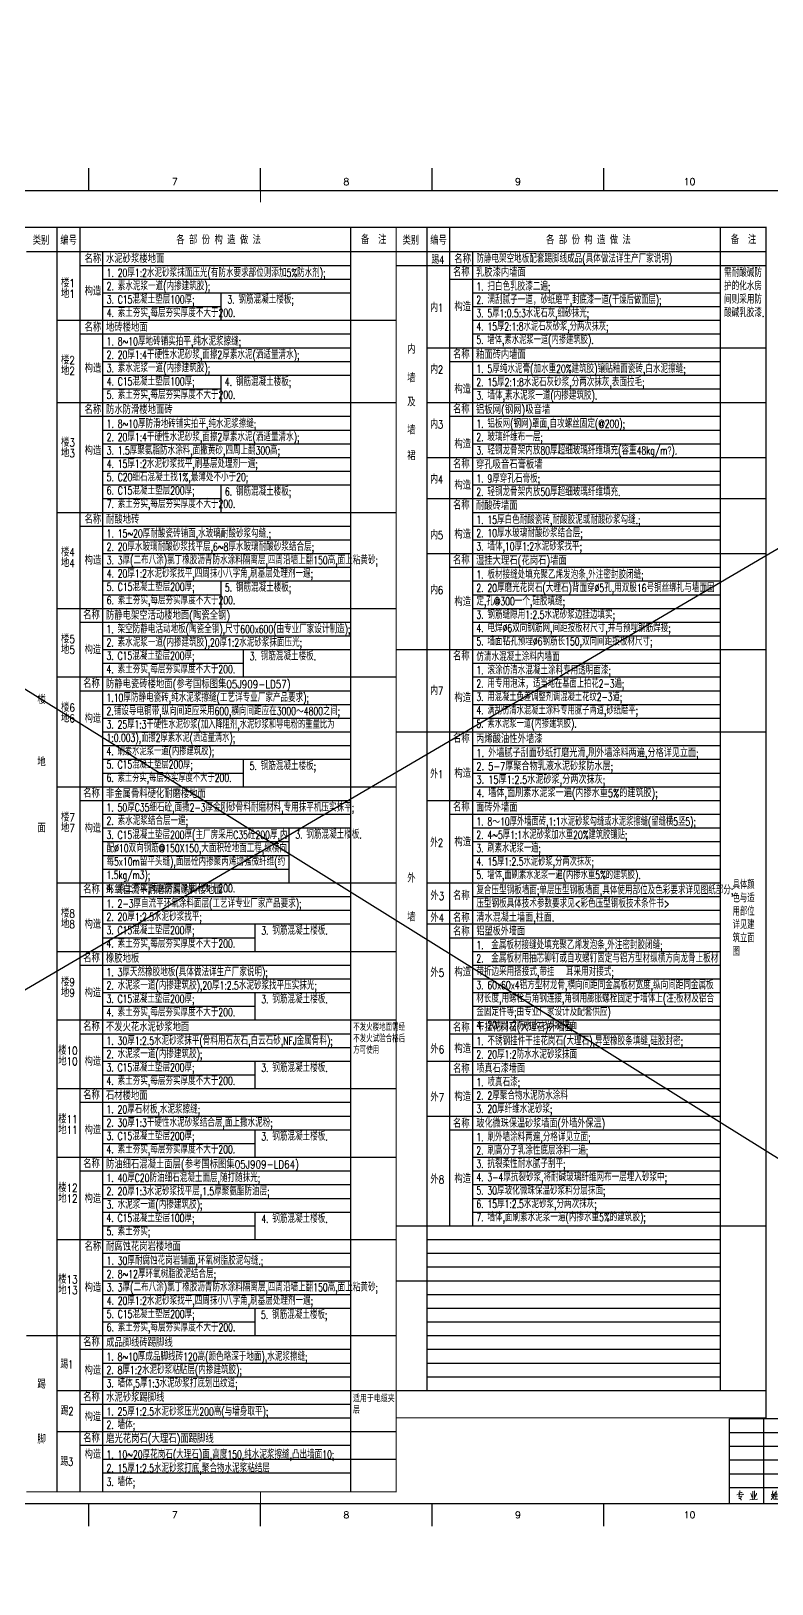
# Model space of a CAD drawing. Header units: millimetres. Extents: x 198973 to 319987, y 50799 to 202761.
# Drawn here: x 248784 to 281163, y 134851 to 202761 of the extents above; entities that cross this region are included whole.
import ezdxf
from ezdxf.enums import TextEntityAlignment as Align

# ---------------------------------------------------------------- set-up
doc = ezdxf.new("R2010")
doc.units = ezdxf.units.MM
doc.header["$LTSCALE"] = 1000
doc.layers.get('0').update_dxf_attribs({"color": 8})
for name, color, linetype in [('-人员定位', 6, 'Continuous'), ('HQ2', 8, 'Continuous'), ('PUB_TEXT', 8, 'Continuous'), ('工程做法表', 8, 'Continuous')]:
    doc.layers.add(name, color=color, linetype=linetype)
doc.styles.add('BIGFONT', font='GEDITXT', dxfattribs={"width": 0.8, "bigfont": 'DXT'})
doc.styles.add('HZ', font='geditxt.shx', dxfattribs={"width": 0.75, "bigfont": 'hzfs_1.shx'})
doc.styles.get("Standard").update_dxf_attribs({"font": 'txt', "bigfont": 'gbcbig.shx'})

# ---------------------------------------------------------------- blocks, each defined once
blk = doc.blocks.new('GEDI_WK_A11')
at = {"color": 3}
for p, q in [((450, 584), (450, 594)), ((525, 584), (525, 594)), ((600, 584), (600, 594)), ((675, 584), (675, 594)), ((450, 0), (450, 10)), ((525, 0), (525, 10)), ((600, 0), (600, 10)), ((675, 0), (675, 10))]:
    blk.add_line(p, q, dxfattribs=at)
blk.add_lwpolyline([(0, 0, 0.1, 0.1, 0), (1050, 0, 0.1, 0.1, 0), (1050, 594, 0.1, 0.1, 0), (0, 594, 0.1, 0.1, 0)], format="xyseb", close=True, dxfattribs=at)
for points in [[(525, 579, 0.5, 0.5, 0), (525, 594, 0.5, 0.5, 0)], [(525, 0, 0.5, 0.5, 0), (525, 15, 0.5, 0.5, 0)]]:
    blk.add_lwpolyline(points, format="xyseb", dxfattribs=at)
blk.add_lwpolyline([(25, 10), (1040, 10), (1040, 584), (25, 584)], close=True, dxfattribs=at)
for s, p in [('7', (487.5, 588)), ('8', (562.5, 588)), ('9', (637.5, 588)), ('10', (712.5, 588)), ('7', (487.5, 5)), ('8', (562.5, 5)), ('9', (637.5, 5)), ('10', (712.5, 5))]:
    blk.add_text(s, height=3, dxfattribs=at).set_placement(p, align=Align.MIDDLE)
blk = doc.blocks.new('GEDI_HQ2_2012')
at = {"layer": 'HQ2', "color": 2}
for p, q in [((0, 37), (-65, 37)), ((-65, 0), (-65, 37)), ((-50, 0), (-50, 37)), ((-35, 0), (-35, 37)), ((-15, 0), (-15, 37)), ((0, 0), (0, 37)), ((-65, 31), (0, 31)), ((-65, 25), (0, 25)), ((-65, 19), (0, 19)), ((-65, 13), (0, 13)), ((-65, 7), (0, 7)), ((0, 0), (0, 7)), ((-65, 0), (0, 0))]:
    blk.add_line(p, q, dxfattribs=at)
at = {"layer": 'HQ2', "color": 7, "lineweight": 0}
for points in [[(-61.84, 3.75), (-58.95, 3.96), (-59.09, 3.99), (-59.26, 3.96)], [(-61.32, 4.51), (-59.5, 4.74), (-59.61, 4.74), (-59.81, 4.67)], [(-60.48, 5.59), (-60.45, 5.32), (-60.68, 4.06), (-60.94, 2.94), (-61, 3), (-59.61, 3.24), (-59.64, 3.34), (-60.33, 1.98)], [(-60.97, 2.42), (-60.62, 2.15), (-60.39, 1.98), (-60.13, 1.81), (-59.99, 1.67), (-59.9, 1.5)], [(-56.1, 1.64), (-52.83, 1.81), (-52.98, 1.84), (-53.3, 1.77)], [(-55.7, 4.3), (-55.3, 3.17), (-55.24, 2.8)], [(-54.89, 5.32), (-54.83, 5.02), (-54.83, 1.71)], [(-54.16, 5.56), (-54.1, 5.29), (-54.16, 1.74)], [(-53.24, 4.44), (-53.3, 3.99), (-53.67, 3.34), (-54.13, 2.66)], [(-45.7, 4.4), (-45.7, 4.26), (-45.81, 3.69), (-45.9, 3.24), (-45.95, 2.94), (-46.07, 2.69), (-46.25, 2.39), (-46.42, 2.12), (-46.62, 1.84), (-46.85, 1.57)], [(-46.82, 3.96), (-45.72, 4.09)], [(-46.04, 5.53), (-46.04, 5.36), (-46.48, 3), (-46.3, 2.9), (-46.1, 2.73), (-45.92, 2.59), (-45.78, 2.42), (-45.7, 2.25)], [(-45.75, 1.81), (-43.72, 1.91), (-43.93, 1.94), (-44.27, 1.88)], [(-45.12, 4.88), (-45.12, 4.64), (-45.26, 3.99), (-45.4, 3.58), (-45.58, 3.21)], [(-45.29, 3), (-44.07, 3.17), (-44.22, 3.17), (-44.36, 3.11)], [(-45.17, 3.96), (-44.02, 4.06), (-44.1, 4.09), (-44.27, 4.06)], [(-44.71, 5.53), (-44.68, 5.32), (-44.74, 1.88)], [(-39.56, 4.64), (-39.47, 4.61), (-38.17, 4.84), (-38.25, 4.91), (-38.49, 4.57), (-38.74, 4.2), (-39.01, 3.89), (-39.3, 3.58), (-39.62, 3.27), (-39.96, 2.97), (-40.34, 2.69), (-40.4, 2.66), (-40.63, 2.52), (-40.86, 2.36)], [(-39.15, 5.7), (-39.18, 5.46), (-39.53, 4.91), (-39.73, 4.57), (-39.96, 4.26), (-40.25, 3.92), (-40.54, 3.69)], [(-39.88, 4.26), (-39.82, 4.23), (-39.5, 3.92), (-39.47, 3.75), (-39.59, 3.99)], [(-39.73, 3.04), (-39.67, 2.94), (-39.62, 2.08), (-39.59, 1.98), (-39.59, 1.37), (-39.62, 1.64), (-39.62, 1.74), (-38.19, 1.91), (-38.22, 1.91), (-38.37, 1.91), (-38.22, 3.17), (-38.17, 3.11), (-38.25, 3.07), (-39.64, 2.87)], [(-27.95, 4.37), (-27.98, 4.2), (-28.44, 3.58), (-28.47, 3.51), (-28.7, 3.21), (-29.11, 2.83), (-29.31, 2.66), (-29.51, 2.49)], [(-28.5, 5.49), (-28.53, 5.26), (-28.76, 4.74), (-28.96, 4.33), (-29.2, 3.99)], [(-28.99, 1.61), (-26.79, 1.77), (-26.93, 1.77), (-27.25, 1.74)], [(-28.73, 4.81), (-27.89, 4.91)], [(-28.62, 2.66), (-28.47, 2.22), (-28.47, 2.01), (-28.5, 2.29)], [(-28.53, 4.78), (-28.33, 4.26)], [(-27.57, 3.27), (-28.5, 3.14)], [(-28.07, 2.94), (-27.95, 2.42), (-28.01, 2.15), (-28.01, 2.52)], [(-28.01, 4.13), (-26.85, 2.83), (-26.38, 2.83), (-26.85, 2.87), (-27.08, 3.11)], [(-27.43, 5.49), (-27.4, 5.32), (-27.75, 4.37)], [(-27.34, 2.9), (-27.34, 2.66), (-27.69, 1.71)], [(-27.6, 4.71), (-26.56, 4.88)], [(-27.28, 4.67), (-27.02, 4.13)], [(-22.07, 4.64), (-21.98, 4.61), (-20.68, 4.84), (-20.76, 4.91), (-20.99, 4.57), (-21.26, 4.2), (-21.52, 3.89), (-21.81, 3.58), (-22.12, 3.27), (-22.47, 2.97), (-22.85, 2.69), (-22.91, 2.66), (-23.14, 2.52), (-23.37, 2.36)], [(-21.66, 5.7), (-21.69, 5.46), (-22.04, 4.91), (-22.24, 4.57), (-22.47, 4.26), (-22.76, 3.92), (-23.05, 3.69)], [(-22.39, 4.26), (-22.33, 4.23), (-22.01, 3.92), (-21.98, 3.75), (-22.1, 3.99)], [(-22.24, 3.04), (-22.18, 2.94), (-22.12, 2.08), (-22.1, 1.98), (-22.1, 1.37), (-22.12, 1.64), (-22.12, 1.74), (-20.71, 1.91), (-20.74, 1.91), (-20.88, 1.91), (-20.74, 3.17), (-20.68, 3.11), (-20.76, 3.07), (-22.15, 2.87)], [(-11.41, 5.19), (-11.35, 4.84), (-11.32, 4.09), (-11.29, 3.31), (-11.29, 3.21), (-11.29, 2.66), (-11.29, 1.94), (-11.29, 2.18), (-10.17, 2.39), (-9.93, 2.15), (-9.87, 2.46), (-9.87, 2.87), (-9.84, 3.65), (-9.82, 4.47), (-9.82, 5.15), (-9.79, 5.05), (-11.32, 4.81)], [(-11.29, 3.58), (-10.17, 3.79), (-10.28, 3.82), (-10.54, 3.69)], [(-6.17, 2.63), (-4.37, 2.9), (-4.46, 2.94), (-4.57, 2.83)], [(-5.5, 2.42), (-5.53, 2.25), (-5.76, 1.91), (-5.97, 1.67), (-6.17, 1.5)], [(-6.08, 4.57), (-4.37, 4.78)], [(-5.62, 5.49), (-5.56, 5.29), (-5.56, 2.73)], [(-5.53, 3.99), (-5.01, 4.09)], [(-5.5, 3.41), (-5.04, 3.51)], [(-5.04, 2.52), (-4.72, 2.12), (-4.72, 1.94), (-4.83, 2.25)], [(-4.8, 5.7), (-4.75, 5.49), (-4.83, 2.83)], [(-4.14, 5.22), (-4.05, 4.84), (-4.05, 4.09), (-4.08, 3.27), (-4.14, 2.76), (-4.28, 2.22), (-4.46, 1.88), (-4.78, 1.37)], [(-4.08, 3.07), (-4.02, 3.07), (-3.56, 3.17)], [(-4.05, 4.81), (-3.18, 4.98), (-3.27, 5.08), (-3.27, 4.03), (-3.27, 3.96), (-3.24, 2.42), (-3.27, 1.84), (-3.3, 1.5), (-3.33, 1.4), (-3.76, 1.84), (-3.36, 1.54)], [(-4.02, 3.96), (-3.53, 4.06)]]:
    blk.add_lwpolyline(points, dxfattribs=at)
blk.add_text('112233', height=0.0001).set_placement((-22.1, 1.74))

msp = doc.modelspace()

# ---------------------------------------------------------------- linework, layer by layer
at = {"layer": '-人员定位'}
for p, q in [((204216.5, 134851.1), (319987.3, 202761.3)), ((204707.1, 201290.3), (310912, 135096.3))]:
    msp.add_line(p, q, dxfattribs=at)
at = {"layer": '工程做法表'}
for p, q in [((257075.7, 191313.3), (257075.7, 190113.3)), ((257083.5, 187713.3), (257083.5, 186513.3)), ((257083.5, 182913.3), (257083.5, 181713.3)), ((257083.5, 178713.3), (257083.5, 177513.3)), ((258047.8, 175713.3), (258047.8, 174513.3)), ((258047.8, 170913.3), (258047.8, 169713.3)), ((260044.7, 167913.3), (260044.7, 165513.3)), ((258558.5, 163713.3), (258558.5, 162513.3)), ((258558.5, 160713.3), (258558.5, 159513.3)), ((258558.5, 157713.3), (258558.5, 156513.3)), ((258558.5, 154713.3), (258558.5, 153513.3)), ((258558.5, 151113.3), (258558.5, 149913.3)), ((258558.5, 146913.3), (258558.5, 145713.3))]:
    msp.add_line(p, q, dxfattribs=at)
at = {"layer": '工程做法表', "const_width": 50}
for points in [[(210812.6, 194176.9), (254266.8, 194176.9)], [(210812.6, 194176.9), (264741.2, 194176.9), (264741.2, 138876.9), (248578.1, 138876.9)], [(210812.6, 194176.9), (264741.2, 194176.9), (264741.2, 138876.9), (248578.1, 138876.9)], [(226975.6, 194176.9), (280904.3, 194176.9), (280904.3, 142113.3), (264741.2, 142113.3)], [(226975.6, 194176.9), (280904.3, 194176.9), (280901.4, 143313.3), (264741.2, 143313.3)], [(248571.7, 193113.3), (264741.2, 193113.3)], [(264734.8, 193113.3), (280904.3, 193113.3)]]:
    msp.add_lwpolyline(points, dxfattribs=at)
at = {"layer": '工程做法表'}
for points in [[(249909.7, 194176.9), (249909.7, 138876.9)], [(250909.7, 194176.9), (250909.7, 138876.9)], [(262739.9, 194176.9), (262739.9, 138876.9)], [(266073.7, 194176.9), (266073.7, 143313.3)], [(267072.7, 194176.9), (267072.7, 150513.3)], [(278903.9, 194176.9), (278903.9, 143313.3)], [(251909.6, 193113.3), (251909.6, 138876.9)], [(268073.7, 193113.3), (268073.7, 150513.3)], [(250909.6, 192513.3), (262739.9, 192513.3)], [(250909.7, 192513.3), (262739.9, 192513.3)], [(264742.2, 192513.3), (280904.1, 192513.3)], [(251909.6, 191913.3), (262739.9, 191913.3)], [(267073.7, 191913.3), (278903.9, 191913.3)], [(251909.6, 191313.3), (262739.9, 191313.3)], [(268073.7, 191313.3), (278903.9, 191313.3)], [(251909.6, 190713.3), (257075.7, 190713.3)], [(268073.7, 190713.3), (278903.9, 190713.3)], [(249909.7, 190113.3), (264741.2, 190113.3)], [(250909.6, 189513.3), (262739.9, 189513.3)], [(268073.7, 190113.3), (278903.9, 190113.3)], [(268073.7, 189513.3), (278903.9, 189513.3)], [(251909.6, 188913.3), (262739.9, 188913.3)], [(266073.7, 188913.3), (280903.8, 188913.3)], [(251909.6, 188313.3), (262739.9, 188313.3)], [(267073.7, 188313.3), (278903.9, 188313.3)], [(251909.6, 187713.3), (262739.9, 187713.3)], [(268073.7, 187713.3), (278903.9, 187713.3)], [(251909.6, 187113.3), (257083.5, 187113.3)], [(268073.7, 187113.3), (278903.9, 187113.3)], [(249909.7, 186513.3), (264741.2, 186513.3)], [(266072.7, 186513.3), (280903.7, 186513.3)], [(250909.6, 185913.3), (262739.9, 185913.3)], [(267073.7, 185913.3), (278903.9, 185913.3)], [(251909.6, 185313.3), (262739.9, 185313.3)], [(268073.7, 185313.3), (278903.9, 185313.3)], [(251909.6, 184713.3), (262739.9, 184713.3)], [(251909.6, 184113.3), (262739.9, 184113.3)], [(266072.7, 184113.3), (280903.7, 184113.3)], [(268073.7, 184713.3), (278903.9, 184713.3)], [(251909.6, 183513.3), (262739.9, 183513.3)], [(267073.7, 183513.3), (278903.9, 183513.3)], [(251909.6, 182913.3), (262739.9, 182913.3)], [(268073.7, 182913.3), (278903.9, 182913.3)], [(251909.6, 182313.3), (257083.5, 182313.3)], [(266072.7, 182313.3), (280903.7, 182313.3)], [(249909.7, 181713.3), (264741.2, 181713.3)], [(268073.7, 181713.3), (278903.9, 181713.3)], [(250909.6, 181113.3), (262739.9, 181113.3)], [(268073.7, 181113.3), (278903.9, 181113.3)], [(251909.6, 180513.3), (262739.9, 180513.3)], [(268073.7, 180513.3), (278903.9, 180513.3)], [(251909.6, 179913.3), (262739.9, 179913.3)], [(251909.6, 179313.3), (262739.9, 179313.3)], [(266072.7, 179913.3), (280903.2, 179913.3)], [(267072.7, 179313.3), (278903.9, 179313.3)], [(251909.6, 178713.3), (262739.9, 178713.3)], [(268073.7, 178713.3), (278903.9, 178713.3)], [(251909.6, 178113.3), (257083.5, 178113.3)], [(268073.7, 178113.3), (278903.9, 178113.3)], [(249909.7, 177513.3), (264741.2, 177513.3)], [(268072.7, 177513.3), (278902.9, 177513.3)], [(250909.7, 176913.3), (262739.9, 176913.3)], [(268072.7, 176913.3), (278903.9, 176913.3)], [(251909.6, 176313.3), (262739.9, 176313.3)], [(268072.7, 176313.3), (278903.9, 176313.3)], [(251909.6, 175713.3), (262739.9, 175713.3)], [(264741.2, 175713.3), (280903.3, 175713.3)], [(251909.6, 175113.3), (258047.8, 175113.3)], [(268073.7, 175113.3), (278903.9, 175113.3)], [(249909.7, 174513.3), (264740.9, 174513.3)], [(250909.7, 173913.3), (262739.9, 173913.3)], [(268073.7, 174513.3), (278903.9, 174513.3)], [(268073.7, 173913.3), (278903.9, 173913.3)], [(251909.6, 173313.3), (262739.9, 173313.3)], [(268073.7, 173313.3), (278903.9, 173313.3)], [(251909.6, 172713.3), (262739.9, 172713.3)], [(268073.7, 172713.3), (278903.9, 172713.3)], [(251909.6, 172113.3), (262739.9, 172113.3)], [(264741.2, 172113.3), (280903.1, 172113.3)], [(251909.6, 171513.3), (262739.9, 171513.3)], [(268073.7, 171513.3), (278903.9, 171513.3)], [(251909.6, 170913.3), (262739.9, 170913.3)], [(268073.7, 170913.3), (278903.9, 170913.3)], [(251909.6, 170313.3), (258047.8, 170313.3)], [(268073.7, 170313.3), (278903.9, 170313.3)], [(249909.7, 169713.3), (264740.7, 169713.3)], [(250909.7, 169113.3), (262739.9, 169113.3)], [(266073.7, 169113.3), (278903.9, 169113.3)], [(268073.7, 169713.3), (278903.9, 169713.3)], [(251909.6, 168513.3), (262739.9, 168513.3)], [(267073.7, 168513.3), (278903.9, 168513.3)], [(251909.6, 167913.3), (262739.9, 167913.3)], [(268073.7, 167913.3), (278903.9, 167913.3)], [(251909.6, 167313.3), (260044.7, 167313.3)], [(268073.7, 167313.3), (278903.9, 167313.3)], [(251909.6, 166713.3), (260044.7, 166713.3)], [(268073.7, 166713.3), (278903.9, 166713.3)], [(251909.6, 166113.3), (260044.7, 166113.3)], [(268073.7, 166113.3), (278903.9, 166113.3)], [(249909.7, 165513.3), (264740.5, 165513.3)], [(266073.7, 165513.3), (278903.9, 165513.3)], [(250909.7, 164913.3), (262739.9, 164913.3)], [(268073.7, 164913.3), (278903.9, 164913.3)], [(251909.6, 164313.3), (262739.9, 164313.3)], [(251909.6, 163713.3), (262739.9, 163713.3)], [(266073.7, 164313.3), (278903.9, 164313.3)], [(266073.7, 163713.3), (278903.9, 163713.3)], [(251909.6, 163113.3), (258558.5, 163113.3)], [(267072.7, 163113.3), (278903.9, 163113.3)], [(249909.7, 162513.3), (264740.3, 162513.3)], [(268073.7, 162513.3), (278903.9, 162513.3)], [(250909.7, 161913.3), (262739.9, 161913.3)], [(268073.7, 161913.3), (278903.9, 161913.3)], [(251909.6, 161313.3), (262739.9, 161313.3)], [(268073.7, 161313.3), (278903.9, 161313.3)], [(251909.6, 160713.3), (262739.9, 160713.3)], [(268073.7, 160713.3), (278903.9, 160713.3)], [(251909.6, 160113.3), (258558.5, 160113.3)], [(268073.7, 160113.3), (278903.9, 160113.3)], [(249909.7, 159513.3), (264740.2, 159513.3)], [(250909.7, 158913.3), (262739.9, 158913.3)], [(266073.7, 159513.3), (278903.9, 159513.3)], [(267073.7, 158913.3), (278903.9, 158913.3)], [(251909.6, 158313.3), (262739.9, 158313.3)], [(268073.7, 158313.3), (278903.9, 158313.3)], [(251909.6, 157713.3), (262739.9, 157713.3)], [(266073.7, 157713.3), (278903.9, 157713.3)], [(251909.6, 157113.3), (258558.5, 157113.3)], [(267073.7, 157113.3), (278903.9, 157113.3)], [(249909.7, 156513.3), (264741.2, 156513.3)], [(268072.7, 156513.3), (278903.9, 156513.3)], [(250909.7, 155913.3), (262739.9, 155913.3)], [(268073.7, 155913.3), (278903.9, 155913.3)], [(251909.6, 155313.3), (262739.9, 155313.3)], [(266073.7, 155313.3), (278903.9, 155313.3)], [(251909.6, 154713.3), (262739.9, 154713.3)], [(267072.7, 154713.3), (278903.9, 154713.3)], [(249909.7, 153513.3), (264741.2, 153513.3)], [(251909.6, 154113.3), (258558.5, 154113.3)], [(268072.7, 154113.3), (278903.9, 154113.3)], [(268072.7, 153513.3), (278903.9, 153513.3)], [(268073.7, 153513.3), (278903.9, 153513.3)], [(250909.7, 152913.3), (262739.9, 152913.3)], [(268072.7, 152913.3), (278903.9, 152913.3)], [(268073.7, 152913.3), (278903.9, 152913.3)], [(251909.6, 152313.3), (262739.9, 152313.3)], [(268072.7, 152313.3), (278903.9, 152313.3)], [(268073.7, 152313.3), (278903.9, 152313.3)], [(251909.6, 151713.3), (262739.9, 151713.3)], [(268072.7, 151713.3), (278903.9, 151713.3)], [(268073.7, 151713.3), (278903.9, 151713.3)], [(251909.6, 151113.3), (262739.9, 151113.3)], [(268072.7, 151113.3), (278903.9, 151113.3)], [(268073.7, 151113.3), (278903.9, 151113.3)], [(251909.6, 150513.3), (258558.5, 150513.3)], [(264742.2, 150513.3), (280902.4, 150513.3)], [(266073.7, 150513.3), (278903.9, 150513.3)], [(266073.7, 150513.3), (278903.9, 150513.3)], [(268073.7, 150513.3), (278903.9, 150513.3)], [(249909.7, 149913.3), (262739.9, 149913.3)], [(262739.9, 149913.3), (264741.2, 149913.3)], [(266073.7, 149913.3), (278903.9, 149913.3)], [(251909.6, 149313.3), (262739.9, 149313.3)], [(266073.7, 149313.3), (278903.9, 149313.3)], [(251909.6, 148713.3), (262739.9, 148713.3)], [(251909.6, 148113.3), (262739.9, 148113.3)], [(264741.2, 148113.3), (278903.9, 148113.3)], [(266073.7, 148713.3), (278903.9, 148713.3)], [(251909.6, 147513.3), (262739.9, 147513.3)], [(266073.7, 147513.3), (278903.9, 147513.3)], [(251909.6, 146913.3), (262739.9, 146913.3)], [(266073.7, 146913.3), (278903.9, 146913.3)], [(251909.6, 146313.3), (258558.5, 146313.3)], [(266073.7, 146313.3), (278903.9, 146313.3)], [(248578.1, 145713.3), (264741.2, 145713.3)], [(266073.7, 145713.3), (278903.9, 145713.3)], [(250909.7, 145113.3), (262739.9, 145113.3)], [(266073.7, 145113.3), (278903.9, 145113.3)], [(251909.6, 144513.3), (262739.9, 144513.3)], [(266073.7, 144513.3), (278903.9, 144513.3)], [(249909.7, 143313.3), (264739.5, 143313.3)], [(251909.6, 143913.3), (262739.9, 143913.3)], [(264741.2, 143313.3), (280901.4, 143313.3)], [(266073.7, 143913.3), (278903.9, 143913.3)], [(250909.7, 142713.3), (262739.9, 142713.3)], [(251909.6, 142113.3), (262739.9, 142113.3)], [(249909.7, 141513.3), (264739.5, 141513.3)], [(250909.7, 140913.3), (262739.9, 140913.3)], [(251909.6, 140313.3), (264739.5, 140313.3)], [(251909.6, 139713.3), (262739.9, 139713.3)]]:
    msp.add_lwpolyline(points, dxfattribs=at)

# ---------------------------------------------------------------- block references
at = {"xscale": 100, "yscale": 100, "zscale": 100}
for name, p in [('GEDI_WK_A11', (206312.6, 137371.6)), ('GEDI_HQ2_2012', (285812.6, 138371.6))]:
    msp.add_blockref(name, p, dxfattribs=at)

# ---------------------------------------------------------------- texts
at = {"layer": 'PUB_TEXT', "linetype": 'Continuous', "style": 'BIGFONT'}
for s, width, p in [('类别', 0.8, (249219.4, 193425.3)), ('编号', 0.8, (250427.7, 193425.3)), ('备  注', 0.8, (263759.2, 193456.1)), ('类别', 0.8, (265382.5, 193425.3)), ('编号', 0.8, (266590.7, 193425.3)), ('备  注', 0.8, (279922.3, 193456.1)), ('踢4', 0.75, (266560, 192575.2)), ('名称', 0.8, (267589.9, 192042.4)), ('楼1', 0.8, (250395.2, 191561.7)), ('地1', 0.8, (250395.2, 191093.7)), ('内1', 0.75, (266509.5, 190484.1)), ('内', 0.8, (265407.5, 188662.1)), ('名称', 0.8, (267589.9, 188442.4)), ('楼2', 0.8, (250395.2, 188190.6)), ('内2', 0.75, (266509.5, 187780)), ('地2', 0.8, (250395.2, 187722.6)), ('墙', 0.8, (265407.5, 187410.4)), ('及', 0.8, (265407.5, 186353.2)), ('名称', 0.8, (267589.9, 186042.4)), ('墙', 0.8, (265407.5, 185135.2)), ('内3', 0.75, (266509.5, 185380)), ('楼3', 0.8, (250395.2, 184590.6)), ('地3', 0.8, (250395.2, 184122.6)), ('裙', 0.8, (265407.5, 184002.8)), ('内4', 0.75, (266509.5, 182980)), ('名称', 0.8, (267589.9, 183642.4)), ('名称', 0.8, (267589.9, 181842.4)), ('内5', 0.75, (266509.5, 180537.8)), ('楼4', 0.8, (250395.2, 179790.6)), ('地4', 0.8, (250395.2, 179322.6)), ('名称', 0.8, (267589.9, 179442.4)), ('内6', 0.75, (266509.5, 178137.8)), ('名称', 0.8, (251425.8, 177042.4)), ('楼5', 0.8, (250395.2, 175997.5)), ('地5', 0.8, (250395.2, 175529.5)), ('名称', 0.8, (267589.9, 175242.4)), ('名称', 0.8, (251425.8, 174042.4)), ('内7', 0.75, (266509.5, 173726.3)), ('楼', 0.8, (249243.4, 173339.1)), ('楼6', 0.8, (250395.2, 172997.5)), ('地6', 0.8, (250395.2, 172529.5)), ('名称', 0.8, (267589.9, 171642.4)), ('地', 0.8, (249243.4, 170611.8)), ('外1', 0.75, (266509.5, 170084.1)), ('名称', 0.8, (251425.8, 169242.4)), ('楼7', 0.8, (250395.2, 168197.5)), ('名称', 0.8, (267589.9, 168642.4)), ('面', 0.8, (249243.4, 167726.8)), ('地7', 0.8, (250395.2, 167729.5)), ('外2', 0.75, (266509.5, 167084.1)), ('外', 0.8, (265407.5, 165525.9)), ('名称', 0.8, (251425.8, 165042.4)), ('外3', 0.8, (266538.3, 164760.8)), ('名称', 0.8, (267589.9, 164766.3)), ('楼8', 0.8, (250395.2, 163997.5)), ('地8', 0.8, (250395.2, 163529.5)), ('墙', 0.8, (265407.5, 163837.3)), ('外4', 0.8, (266538.3, 163800)), ('名称', 0.8, (267589.9, 163805.4)), ('名称', 0.8, (267589.9, 163205.4)), ('名称', 0.8, (251425.8, 162042.4)), ('外5', 0.8, (266538.3, 161403.4)), ('楼9', 0.8, (250395.2, 160997.5)), ('地9', 0.8, (250395.2, 160529.5)), ('名称', 0.8, (251425.8, 159042.4)), ('名称', 0.8, (267589.9, 159005.4)), ('楼10', 0.8, (250395.2, 157997.5)), ('外6', 0.8, (266538.3, 158055.1)), ('地10', 0.8, (250395.2, 157529.5)), ('名称', 0.8, (267589.9, 157205.4)), ('名称', 0.8, (251425.8, 156042.4)), ('外7', 0.8, (266538.3, 155955.1)), ('楼11', 0.8, (250395.2, 154997.5)), ('地11', 0.8, (250395.2, 154529.5)), ('名称', 0.8, (267589.9, 154805.4)), ('名称', 0.8, (251425.8, 153042.4)), ('楼12', 0.8, (250395.2, 151997.5)), ('外8', 0.8, (266538.3, 152365)), ('地12', 0.8, (250395.2, 151529.5)), ('楼13', 0.8, (250395.2, 147990.6)), ('地13', 0.8, (250395.2, 147522.6)), ('名称', 0.8, (251425.8, 145242.4)), ('踢1', 0.75, (250345.4, 144278.1)), ('踢', 0.8, (249243.4, 143402.3)), ('名称', 0.8, (251425.8, 142842.4)), ('踢2', 0.75, (250355.9, 142236.1)), ('脚', 0.8, (249243.4, 140989.9)), ('名称', 0.8, (251425.8, 141042.4)), ('踢3', 0.75, (250345.4, 140019.1))]:
    msp.add_text(s, height=350, dxfattribs=dict(at, width=width)).set_placement(p, align=Align.CENTER)
at = {"layer": 'PUB_TEXT', "linetype": 'Continuous', "style": 'BIGFONT', "width": 0.8}
for s, p in [('各 部 份 构 造 做 法', (255130.9, 193444.5)), ('各 部 份 构 造 做 法', (271294, 193444.5)), ('名称', (251120, 192622.2)), ('水泥砂浆楼地面', (252058.9, 192622.2)), ('名称', (267284.3, 192609.8)), ('乳胶漆内墙面', (268228.9, 192023.3)), ('构造', (251126.4, 191205.4)), ('构造', (267286.3, 190518.7)), ('名称', (251120, 189622.2)), ('地砖楼地面', (252058.9, 189622.2)), ('釉面砖内墙面', (268228.9, 188423.3)), ('构造', (251126.4, 187834.3)), ('构造', (267286.3, 186918.7)), ('名称', (251120, 186022.2)), ('防水防滑楼地面砖', (252058.9, 186022.2)), ('铝板网(钢网)吸音墙', (268228.9, 186023.3)), ('构造', (267286.3, 184518.7)), ('构造', (251126.4, 184234.3)), ('穿孔吸音石膏板墙', (268228.9, 183623.3)), ('构造', (267286.3, 182718.7)), ('耐酸砖墙面', (268228.9, 181823.3)), ('名称', (251120, 181222.2)), ('耐酸地砖', (252058.9, 181222.2)), ('构造', (267286.3, 180572.4)), ('构造', (251126.4, 179434.3)), ('湿挂大理石(花岗石)墙面', (268228.9, 179423.3)), ('构造', (267286.3, 177624.1)), ('防静电架空活动楼地面(陶瓷全钢) ', (252056.7, 177023.2)), ('构造', (251122.2, 175518.7)), ('防静电瓷砖楼地面(参考国标图集05J909-LD57) ', (252056.7, 174023.2)), ('构造', (267286.3, 173425.2)), ('构造', (251122.2, 172518.7)), ('丙烯酸油性外墙漆', (268228.9, 171623.3)), ('构造', (267286.3, 170118.7)), ('非金属骨料硬化耐磨楼地面 ', (252056.7, 169223.2)), ('面砖外墙面', (268228.9, 168623.3)), ('构造', (251122.2, 167718.7)), ('构造', (267286.3, 167118.7)), ('环氧自流平耐磨防腐涂料楼地面 ', (252056.7, 165023.2)), ('构造', (251122.2, 163518.7)), ('橡胶地板', (252056.7, 162023.2)), ('构造', (267286.3, 161427.5)), ('构造', (251122.2, 160518.7)), ('不发火花水泥砂浆地面', (252056.7, 159023.2)), ('构造', (267286.3, 158079.2)), ('构造', (251122.2, 157518.7)), ('石材楼地面', (252056.7, 156023.2)), ('构造', (267286.3, 155979.2)), ('构造', (251122.2, 154518.7)), ('防油细石混凝土面层(参考国标图集05J909-LD64)', (252056.7, 153023.2)), ('构造', (267286.3, 152389.1)), ('构造', (251122.2, 151518.7)), ('名称', (251120, 149422.2)), ('耐腐蚀花岗岩楼地面', (252058.9, 149422.2)), ('构造', (251126.4, 147634.3)), ('成品脚线砖踢脚线', (252064.8, 145223.3)), ('构造', (251122.2, 144009.8)), ('水泥砂浆踢脚线', (252064.8, 142823.3)), ('构造', (251122.2, 141978)), ('磨光花岗石(大理石)面踢脚线', (252064.8, 141023.3)), ('构造', (251122.2, 140336.1))]:
    msp.add_text(s, height=350, dxfattribs=at).set_placement(p)
at = {"layer": 'PUB_TEXT', "linetype": 'Continuous', "attachment_point": 1}
for s, insert, char_height, width, style in [('{\\W0.7;\\P防静电架空地板配套踢脚线成品(具体做法详生产厂家说明)}', (268244.3, 193564.4), 350, 10657.664, 'HZ'), ('{\\W0.7;1. 20厚1:2水泥砂浆抹面压光(有防水要求部位则添加5%防水剂);\\P2. 素水泥浆一道(内掺建筑胶);\\P3. C15混凝土垫层100厚;\\P4. 素土夯实,每层夯实厚度不大于200.}', (252089, 192363.3), 350, 12745.052, 'HZ'), ('{\\W0.7;需耐酸碱防护的化水房间则采用防酸碱乳胶漆.}', (279073, 192364.3), 350, 1831.302, 'HZ'), ('{\\W0.7;1. 扫白色乳胶漆二遍;\\P2. 满刮腻子一道\\fSimSun|b0|i0|c134|p2;，\\Fgeditxt,dxt|c134;砂纸磨平,封底漆一道(干燥后做面层);\\P3. 5厚1:0.5:3水泥石灰,细砂抹光;\\P4. 15厚2:1:8水泥石灰砂浆,分两次抹灰;\\P5. 墙体,素水泥浆一道(内掺建筑胶).}', (268246.3, 191764.4), 350, 8336.461, 'HZ'), ('{\\W0.7;\\P\\P3. 钢筋混凝土楼板;}', (257364.4, 192363.3), 350, 12745.052, 'HZ'), ('{\\W0.7;1. 8~10厚地砖铺实拍平,纯水泥浆擦缝;\\P2. 20厚1:4干硬性水泥砂浆,面擦2厚素水泥(洒适量清水);\\P3. 素水泥浆一道(内掺建筑胶);\\P4. C15混凝土垫层100厚;\\P5. 素土夯实,每层夯实厚度不大于200.}', (252089, 189363.3), 350, 12745.052, 'HZ'), ('{\\W0.7;1. 5厚纯水泥膏(加水重20%建筑胶)镶贴釉面瓷砖,白水泥擦缝;\\P2. 15厚2:1:8水泥石灰砂浆,分两次抹灰,表面拉毛;\\P3. 墙体,素水泥浆一道(内掺建筑胶).}', (268246.3, 188164.4), 350, 10657.664, 'HZ'), ('\\P\\P{\\W0.7;4. 钢筋混凝土楼板;\\H1.0714x; }', (257252.9, 188763.3), 350, 12745.052, 'HZ'), ('{\\W0.7;1. 8~10厚防滑地砖铺实拍平,纯水泥浆擦缝;\\P2. 20厚1:4干硬性水泥砂浆,面擦2厚素水泥(洒适量清水);\\P3. 1.5厚聚氨脂防水涂料,面撒黄砂,四周上翻300高;\\P4. 15厚1:2水泥砂浆找平,刷基层处理剂一遍;\\P5. C20细石混凝土找1%,最薄处不小于20;\\P6. C15混凝土垫层200厚;\\P7. 素土夯实,每层夯实厚度不大于200.}', (252089, 185763.3), 350, 12745.052, 'HZ'), ('{\\W0.7;1. 铝板网(钢网)罩面,自攻螺丝固定(@200);\\P2. 玻璃纤维布一层;\\P3. 轻钢龙骨架内放80厚超细玻璃纤维填充(容重48kg/m\x8f).}', (268246.3, 185764.4), 350, 10657.664, 'HZ'), ('{\\W0.7;1. 9厚穿孔石膏板;\\P2. 轻钢龙骨架内放50厚超细玻璃纤维填充.}', (268246.3, 183364.4), 350, 10657.664, 'HZ'), ('\\P\\P{\\W0.7;6. 钢筋混凝土楼板;\\H1.0714x; }', (257252.9, 183963.3), 350, 12745.052, 'HZ'), ('{\\W0.7;1. 15厚白色耐酸瓷砖,耐酸胶泥或耐酸砂浆勾缝.;\\P2. 10厚水玻璃耐酸砂浆结合层;\\H1.033x; \\H0.9681x;\\P3. \\H0.99995x;墙体,10厚1:2水泥砂浆找平;\\H1.022x; }', (268246.3, 181564.4), 350, 10657.664, 'HZ'), ('{\\W0.7;1. 15~20厚耐酸瓷砖铺面,水玻璃耐酸砂浆勾缝.;\\P2. 20厚水玻璃耐酸砂浆找平层,6~8厚水玻璃耐酸砂浆结合层;\\P3. 3厚(二布八涂)氯丁橡胶沥青防水涂料隔离层,四周沿墙上翻150高,面上粘黄砂;\\P4. 20厚1:2水泥砂浆找平,四周抹小八字角,刷基层处理剂一遍;\\P5. C15混凝土垫层200厚;\\P6. 素土夯实,每层夯实厚度不大于200.}', (252089, 180963.3), 350, 12745.052, 'HZ'), ('\\P\\P{\\W0.7;5. 钢筋混凝土楼板;\\H1.0714x; }', (257252.9, 179763.3), 350, 12745.052, 'HZ'), ('{\\W0.7;1. 板材接缝处填充聚乙烯发泡条,外注密封胶闭缝;\\P2. 20厚磨光花岗石(大理石)背面穿∅5孔,用双股16号铜丝绑扎与墙面固定,孔@300一个,硅胶填缝; \\P3. 钢筋缝隙用1:2.5水泥砂浆边挂边填实;\\P4. 电焊∅6双向钢筋网,间距按板材尺寸,并与预埋钢筋焊接;\\P5. 墙面钻孔预埋∅6钢筋长150,双向间距按板材尺寸;}', (268246.3, 179164.4), 350, 10657.664, 'HZ'), ('{\\W0.7;\\P1. 架空防静电活动地板(陶瓷全钢),尺寸600x600(由专业厂家设计制造);\\P2. 素水泥浆一道(内掺建筑胶),20厚1:2水泥砂浆抹面压光;\\P3. C15混凝土垫层200厚;\\P4. 素土夯实,每层夯实厚度不大于200.}', (252082.6, 177364.4), 350, 13198.97, 'HZ'), ('\\P\\P{\\W0.7;3. 钢筋混凝土楼板.\\H1.0714x; }', (258336.6, 176763.3), 350, 12745.052, 'HZ'), ('{\\W0.7;仿清水混凝土涂料内墙面\\P1. 滚涂仿清水混凝土涂料专用透明面漆;\\P2. 用专用泡沫\\fSimSun|b0|i0|c134|p2;，\\Fgeditxt,dxt|c134;适当地在基面上拍花2-3遍;\\P3. 用混凝土色差调整剂调混凝土花纹2-3道;\\P4. 满刮仿清水混凝土涂料专用腻子两道,砂纸磨平;\\P5. 素水泥浆一道(内掺建筑胶).}', (268246.3, 175564.4), 350, 8336.461, 'HZ'), ('{\\W0.7;\\P1.10厚防静电瓷砖,纯水泥浆擦缝(工艺详专业厂家产品要求);\\P2.铺设导电铜带,纵向间距应采用600,横向间距应在3000\\fSimSun|b0|i0|c134|p2;～\\Fgeditxt,dxt|c134;4800之间;\\P3. 25厚1:3干硬性水泥砂浆(加入降阻剂,水泥砂浆和导电粉的重量比为1:0.003),面擦2厚素水泥(洒适量清水);  \\P4. 刷素水泥浆一道(内掺建筑胶); \\P5. C15混凝土垫层200厚;\\P6. 素土夯实,每层夯实厚度不大于200.}', (252082.6, 174364.4), 350, 10657.275, 'HZ'), ('1. 外墙腻子刮面砂纸打磨光滑,{\\C7;刷}外墙涂料两遍,分格详见立面;\\P2. 5-7厚聚合物乳液水泥砂浆防水层;\\P3. 15厚1:2.5水泥砂浆,分两次抹灰;\\P4. 墙体,面刷素水泥浆一遍(内掺水重5%的建筑胶);', (268246.3, 171364.4), 350, 10657.664, 'HZ'), ('\\P\\P{\\W0.7;5. 钢筋混凝土楼板;\\H1.0714x; }', (258336.6, 171963.3), 350, 12745.052, 'HZ'), ('{\\W0.7;\\P1. 50厚C35细石砼,面撒2-3厚金刚砂骨料耐磨材料,专用抹平机压实抹平;\\P2. 素水泥浆结合层一遍;}', (252082.6, 169564.4), 350, 10657.275, 'HZ'), ('{\\W0.7;1. 8\\fSimSun|b0|i0|c134|p2;～\\Fgeditxt,dxt|c134;10厚外墙面砖,1:1水泥砂浆勾缝或水泥浆擦缝(留缝横5竖5);\\P2. 4~5厚1:1水泥砂浆加水重20%建筑胶镶贴;\\P3. 刷素水泥浆一遍;\\P4. 15厚1:2.5水泥砂浆,分两次抹灰;\\P5. 墙体,面刷素水泥浆一遍(内掺水重5%的建筑胶).}', (268246.3, 168364.4), 350, 10657.664, 'HZ'), ('{\\W0.7;\\P3. C15混凝土垫层200厚(主厂房采用C35砼200厚,内配∅10双向钢筋@150X150,大面积砼地面工程,纵横向每5x10m留平头缝),面层砼内掺聚丙烯增强微纤维(约1.5kg/m3);\\P4. 素土夯实,每层夯实厚度不大于200.}', (252082.6, 168364.4), 350, 7962.151, 'HZ'), ('\\P{\\W0.7;\\P3. 钢筋混凝土楼板.}', (260333.5, 168963.3), 350, 12745.052, 'HZ'), ('{\\W0.7;复合压型钢板墙面;单层压型钢板墙面,具体使用部位及色彩要求详见图纸部分;\\P压型钢板具体技术参数要求见<彩色压型钢板技术条件书>}', (268246.7, 165364.4), 350, 12745.052, 'HZ'), ('{\\W0.7;具体颜色与适用部位详见建筑立面图}', (279446.7, 165597), 350, 1139, 'BIGFONT'), ('{\\W0.7;\\P1. 2-3厚自流平环氧涂料面层(工艺详专业厂家产品要求);\\P2. 20厚1:2.5水泥砂浆找平; \\P3. C15混凝土垫层200厚;\\P4. 素土夯实,每层夯实厚度不大于200.}', (252082.6, 165364.4), 350, 10657.275, 'HZ'), ('清水混凝土墙面,柱面.', (268246.7, 164164.4), 350, 12745.052, 'HZ'), ('\\P\\P{\\W0.7;3. 钢筋混凝土楼板.\\H1.0714x; }', (258847.3, 164763.3), 350, 12745.052, 'HZ'), ('{\\W0.7;1.  金属板材接缝处填充聚乙烯发泡条,外注密封胶闭缝;\\P2.  金属板材用抽芯铆钉或自攻螺钉固定与铝方型材纵横方向龙骨上板材带折边采用搭接式,带挂   耳采用对接式; \\P3. 60x60x4铝方型材龙骨,横向间距同金属板材宽度,纵向间距同金属板材长度,用螺栓与角钢连接,角钢用膨胀螺栓固定于墙体上(注:板材及铝合金固定件等;由专业厂家设计及配套供应) \\P4. 20厚1:2防水水泥砂浆抹面}', (268246.3, 162964.4), 350, 10657.664, 'HZ'), ('铝塑板外墙面', (268246.7, 163564.4), 350, 12745.052, 'HZ'), ('{\\W0.7;\\P1. 3厚天然橡胶地板(具体做法详生产厂家说明);\\P2. 水泥浆一道(内掺建筑胶),20厚1:2.5水泥砂浆找平压实抹光; \\P3. C15混凝土垫层200厚;\\P4. 素土夯实,每层夯实厚度不大于200.}', (252082.6, 162364.4), 350, 10657.275, 'HZ'), ('\\P\\P{\\W0.7;3. 钢筋混凝土楼板.\\H1.0714x; }', (258847.3, 161763.3), 350, 12745.052, 'HZ'), ('{\\W0.7;不发火楼地面需经\\P不发火试验合格后\\P方可使用}', (262861.9, 159347.9), 300, 12745.052, 'HZ'), ('干挂花岗石(大理石)外墙面', (268246.7, 159364.4), 350, 12745.052, 'HZ'), ('{\\W0.7;\\P1. 30厚1:2.5水泥砂浆抹平(骨料用石灰石,白云石砂,NFJ金属骨料);\\P2. 水泥浆一道(内掺建筑胶); \\P3. C15混凝土垫层200厚;\\P4. 素土夯实,每层夯实厚度不大于200.}', (252082.6, 159364.4), 350, 10657.275, 'HZ'), ('{\\W0.7;1. 不锈钢挂件干挂花岗石(大理石),异型橡胶条填缝,硅胶封密;\\P2. 20厚1:2防水水泥砂浆抹面}', (268246.3, 158764.4), 350, 10657.664, 'HZ'), ('\\P\\P{\\W0.7;3. 钢筋混凝土楼板.\\H1.0714x; }', (258847.3, 158763.3), 350, 12745.052, 'HZ'), ('喷真石漆墙面', (268246.7, 157564.4), 350, 12745.052, 'HZ'), ('{\\W0.7;1. 喷真石漆;\\P2. 2厚聚合物水泥防水涂料\\P3. 20厚纤维水泥砂浆;}', (268246.3, 156964.4), 350, 10657.664, 'HZ'), ('{\\W0.7;\\P1. 20厚石材板,水泥浆擦缝;\\P2. 30厚1:3干硬性水泥砂浆结合层,面上撒水泥粉; \\P3. C15混凝土垫层200厚;\\P4. 素土夯实,每层夯实厚度不大于200.}', (252082.6, 156364.4), 350, 10657.275, 'HZ'), ('玻化微珠保温砂浆墙面(外墙外保温)', (268246.7, 155164.4), 350, 12745.052, 'HZ'), ('\\P\\P{\\W0.7;3. 钢筋混凝土楼板.\\H1.0714x; }', (258847.3, 155763.3), 350, 12745.052, 'HZ'), ('{\\W0.7;1. 刷外墙涂料两遍,分格详见立面;\\P2. 刷高分子乳涂性底层涂料一遍;\\P3. 抗裂柔性耐水腻子刮平;\\P4. 3-4厚抗裂砂浆,将耐碱玻璃纤维网布一层埋入砂浆中;\\P5. 30厚玻化微珠保温砂浆料分层抹面;\\P6. 15厚1:2.5水泥砂浆,分两次抹灰;\\P7. 墙体,面刷素水泥浆一遍(内掺水重5%的建筑胶);}', (268246.3, 154564.4), 350, 10657.664, 'HZ'), ('{\\W0.7;\\P1. 40厚C20防油细石混凝土面层,随打随抹光;\\P2. 20厚1:3水泥砂浆找平层,1.5厚聚氨酯防油层;\\P3. 水泥浆一道(内掺建筑胶);\\P4. C15混凝土垫层100厚;\\P5. 素土夯实;}', (252082.6, 153364.4), 350, 10657.275, 'HZ'), ('\\P\\P{\\W0.7;4. 钢筋混凝土楼板.\\H1.0714x; }', (258847.3, 152163.3), 350, 12745.052, 'HZ'), ('{\\W0.7;1. 30厚耐腐蚀花岗岩铺面,环氧树脂胶泥勾缝.;\\P2. 8~12厚环氧树脂胶泥结合层;\\P3. 3厚(二布八涂)氯丁橡胶沥青防水涂料隔离层,四周沿墙上翻150高,面上粘黄砂;\\P4. 20厚1:2水泥砂浆找平,四周抹小八字角,刷基层处理剂一遍;\\P5. C15混凝土垫层200厚;\\P6. 素土夯实,每层夯实厚度不大于200.}', (252089, 149163.3), 350, 12745.052, 'HZ'), ('\\P\\P{\\W0.7;5. 钢筋混凝土楼板;\\H1.0714x; }', (258833.7, 147963.3), 350, 12745.052, 'HZ'), ('{\\W0.7;1. 8~10厚成品脚线砖120高(颜色略深于地面),水泥浆擦缝;\\P2. 8厚1:2水泥砂浆粘贴层(内掺建筑胶);\\P3. 墙体,5厚1:3水泥砂浆打底划出纹道;}', (252082.2, 144964.4), 350, 10657.664, 'HZ'), ('{\\W0.7;1. 25厚1:2.5水泥砂浆压光200高(与墙身取平);\\P2. 墙体;}', (252082.2, 142564.4), 350, 10657.664, 'HZ'), ('适用于电缆夹层', (262852.5, 143104.7), 300, 1918.962, 'HZ'), ('{\\W0.7;1. 10~20厚花岗石(大理石)面,高度150,纯水泥浆擦缝,凸出墙面10;\\H1.0881x; }', (252082.2, 140686.1), 350, 10657.664, 'HZ'), ('{\\W0.7;2. 15厚1:2.5水泥砂浆打底,聚合物水泥浆粘结层\\H1.0714x; }', (252082.2, 140086.1), 350, 10657.664, 'HZ'), ('{\\W0.7;3. 墙体;\\H1.0714x; }', (252082.2, 139486.1), 350, 10657.664, 'HZ')]:
    msp.add_mtext(s, dxfattribs=dict(at, insert=insert, char_height=char_height, width=width, style=style))

doc.saveas('drawing.dxf')
